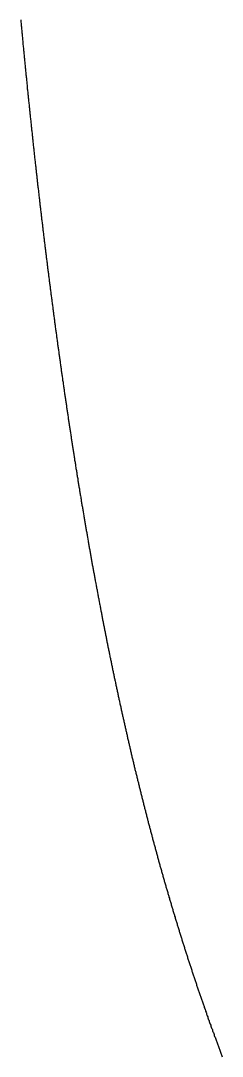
# Model space of a CAD drawing. Header units: metres. Extents: x -19.4 to 17.8, y -17.8 to 29.1.
# Drawn here: x -19.03 to -16.75, y -6.07 to 5.67 of the extents above; entities that cross this region are included whole.
import ezdxf

# ---------------------------------------------------------------- set-up
doc = ezdxf.new("R2010")
doc.units = ezdxf.units.M

msp = doc.modelspace()

# ---------------------------------------------------------------- linework, layer by layer
for p, q in [((-19.028, 5.678), (-19.026, 5.665)), ((-19.026, 5.665), (-19.025, 5.651)), ((-19.025, 5.651), (-19.024, 5.638)), ((-19.024, 5.638), (-19.023, 5.625)), ((-19.023, 5.625), (-19.021, 5.611)), ((-19.021, 5.611), (-19.02, 5.598)), ((-19.02, 5.598), (-19.019, 5.584)), ((-19.019, 5.584), (-19.018, 5.571)), ((-19.018, 5.571), (-19.017, 5.558)), ((-19.017, 5.558), (-19.015, 5.544)), ((-19.015, 5.544), (-19.014, 5.531)), ((-19.014, 5.531), (-19.013, 5.518)), ((-19.013, 5.518), (-19.012, 5.505)), ((-19.012, 5.505), (-19.01, 5.491)), ((-19.01, 5.491), (-19.009, 5.478)), ((-19.009, 5.478), (-19.008, 5.465)), ((-19.008, 5.465), (-19.007, 5.451)), ((-19.007, 5.451), (-19.005, 5.438)), ((-19.005, 5.438), (-19.004, 5.425)), ((-19.004, 5.425), (-19.003, 5.411)), ((-19.003, 5.411), (-19.002, 5.398)), ((-19.002, 5.398), (-19, 5.385)), ((-19, 5.385), (-18.999, 5.372)), ((-18.999, 5.372), (-18.998, 5.358)), ((-18.998, 5.358), (-18.996, 5.345)), ((-18.996, 5.345), (-18.995, 5.332)), ((-18.995, 5.332), (-18.994, 5.319)), ((-18.994, 5.319), (-18.993, 5.306)), ((-18.993, 5.306), (-18.991, 5.292)), ((-18.991, 5.292), (-18.99, 5.279)), ((-18.99, 5.279), (-18.989, 5.266)), ((-18.989, 5.266), (-18.988, 5.253)), ((-18.988, 5.253), (-18.986, 5.24)), ((-18.986, 5.24), (-18.985, 5.226)), ((-18.985, 5.226), (-18.984, 5.213)), ((-18.984, 5.213), (-18.982, 5.2)), ((-18.982, 5.2), (-18.981, 5.187)), ((-18.981, 5.187), (-18.98, 5.174)), ((-18.98, 5.174), (-18.979, 5.16)), ((-18.979, 5.16), (-18.977, 5.147)), ((-18.977, 5.147), (-18.976, 5.134)), ((-18.976, 5.134), (-18.975, 5.121)), ((-18.975, 5.121), (-18.973, 5.108)), ((-18.973, 5.108), (-18.972, 5.095)), ((-18.972, 5.095), (-18.971, 5.082)), ((-18.971, 5.082), (-18.97, 5.068)), ((-18.97, 5.068), (-18.968, 5.055)), ((-18.968, 5.055), (-18.967, 5.042)), ((-18.967, 5.042), (-18.966, 5.029)), ((-18.966, 5.029), (-18.964, 5.016)), ((-18.964, 5.016), (-18.963, 5.003)), ((-18.963, 5.003), (-18.962, 4.99)), ((-18.962, 4.99), (-18.96, 4.977)), ((-18.96, 4.977), (-18.959, 4.964)), ((-18.959, 4.964), (-18.958, 4.951)), ((-18.958, 4.951), (-18.956, 4.938)), ((-18.956, 4.938), (-18.955, 4.925)), ((-18.955, 4.925), (-18.954, 4.911)), ((-18.954, 4.911), (-18.953, 4.898)), ((-18.953, 4.898), (-18.951, 4.885)), ((-18.951, 4.885), (-18.95, 4.872)), ((-18.95, 4.872), (-18.949, 4.859)), ((-18.949, 4.859), (-18.947, 4.846)), ((-18.947, 4.846), (-18.946, 4.833)), ((-18.946, 4.833), (-18.945, 4.82)), ((-18.945, 4.82), (-18.943, 4.807)), ((-18.943, 4.807), (-18.942, 4.794)), ((-18.942, 4.794), (-18.941, 4.781)), ((-18.941, 4.781), (-18.939, 4.768)), ((-18.939, 4.768), (-18.938, 4.755)), ((-18.938, 4.755), (-18.937, 4.742)), ((-18.937, 4.742), (-18.935, 4.729)), ((-18.935, 4.729), (-18.934, 4.716)), ((-18.934, 4.716), (-18.933, 4.703)), ((-18.933, 4.703), (-18.931, 4.69)), ((-18.931, 4.69), (-18.93, 4.677)), ((-18.93, 4.677), (-18.929, 4.665)), ((-18.929, 4.665), (-18.927, 4.652)), ((-18.927, 4.652), (-18.926, 4.639)), ((-18.926, 4.639), (-18.925, 4.626)), ((-18.925, 4.626), (-18.923, 4.613)), ((-18.923, 4.613), (-18.922, 4.6)), ((-18.922, 4.6), (-18.921, 4.587)), ((-18.921, 4.587), (-18.919, 4.574)), ((-18.919, 4.574), (-18.918, 4.561)), ((-18.918, 4.561), (-18.916, 4.548)), ((-18.916, 4.548), (-18.915, 4.535)), ((-18.915, 4.535), (-18.914, 4.522)), ((-18.914, 4.522), (-18.912, 4.51)), ((-18.912, 4.51), (-18.911, 4.497)), ((-18.911, 4.497), (-18.91, 4.484)), ((-18.91, 4.484), (-18.908, 4.471)), ((-18.908, 4.471), (-18.907, 4.458)), ((-18.907, 4.458), (-18.906, 4.445)), ((-18.906, 4.445), (-18.904, 4.432)), ((-18.904, 4.432), (-18.903, 4.419)), ((-18.903, 4.419), (-18.902, 4.407)), ((-18.902, 4.407), (-18.9, 4.394)), ((-18.9, 4.394), (-18.899, 4.381)), ((-18.899, 4.381), (-18.897, 4.368)), ((-18.897, 4.368), (-18.896, 4.355)), ((-18.896, 4.355), (-18.895, 4.342)), ((-18.895, 4.342), (-18.893, 4.33)), ((-18.893, 4.33), (-18.892, 4.317)), ((-18.892, 4.317), (-18.891, 4.304)), ((-18.891, 4.304), (-18.889, 4.291)), ((-18.889, 4.291), (-18.888, 4.278)), ((-18.888, 4.278), (-18.886, 4.266)), ((-18.886, 4.266), (-18.885, 4.253)), ((-18.885, 4.253), (-18.884, 4.24)), ((-18.884, 4.24), (-18.882, 4.227)), ((-18.882, 4.227), (-18.881, 4.215)), ((-18.881, 4.215), (-18.879, 4.202)), ((-18.879, 4.202), (-18.878, 4.189)), ((-18.878, 4.189), (-18.877, 4.176)), ((-18.877, 4.176), (-18.875, 4.164)), ((-18.875, 4.164), (-18.874, 4.151)), ((-18.874, 4.151), (-18.872, 4.138)), ((-18.872, 4.138), (-18.871, 4.125)), ((-18.871, 4.125), (-18.87, 4.113)), ((-18.87, 4.113), (-18.868, 4.1)), ((-18.868, 4.1), (-18.867, 4.087)), ((-18.867, 4.087), (-18.865, 4.074)), ((-18.865, 4.074), (-18.864, 4.062)), ((-18.864, 4.062), (-18.863, 4.049)), ((-18.863, 4.049), (-18.861, 4.036)), ((-18.861, 4.036), (-18.86, 4.024)), ((-18.86, 4.024), (-18.858, 4.011)), ((-18.858, 4.011), (-18.857, 3.998)), ((-18.857, 3.998), (-18.856, 3.986)), ((-18.856, 3.986), (-18.854, 3.973)), ((-18.854, 3.973), (-18.853, 3.96)), ((-18.853, 3.96), (-18.851, 3.948)), ((-18.851, 3.948), (-18.85, 3.935)), ((-18.85, 3.935), (-18.848, 3.922)), ((-18.848, 3.922), (-18.847, 3.91)), ((-18.847, 3.91), (-18.846, 3.897)), ((-18.846, 3.897), (-18.844, 3.884)), ((-18.844, 3.884), (-18.843, 3.872)), ((-18.843, 3.872), (-18.841, 3.859)), ((-18.841, 3.859), (-18.84, 3.846)), ((-18.84, 3.846), (-18.839, 3.834)), ((-18.839, 3.834), (-18.837, 3.821)), ((-18.837, 3.821), (-18.836, 3.809)), ((-18.836, 3.809), (-18.834, 3.796)), ((-18.834, 3.796), (-18.833, 3.783)), ((-18.833, 3.783), (-18.831, 3.771)), ((-18.831, 3.771), (-18.83, 3.758)), ((-18.83, 3.758), (-18.828, 3.746)), ((-18.828, 3.746), (-18.827, 3.733)), ((-18.827, 3.733), (-18.826, 3.72)), ((-18.826, 3.72), (-18.824, 3.708)), ((-18.824, 3.708), (-18.823, 3.695)), ((-18.823, 3.695), (-18.821, 3.683)), ((-18.821, 3.683), (-18.82, 3.67)), ((-18.82, 3.67), (-18.818, 3.658)), ((-18.818, 3.658), (-18.817, 3.645)), ((-18.817, 3.645), (-18.815, 3.633)), ((-18.815, 3.633), (-18.814, 3.62)), ((-18.814, 3.62), (-18.813, 3.607)), ((-18.813, 3.607), (-18.811, 3.595)), ((-18.811, 3.595), (-18.81, 3.582)), ((-18.81, 3.582), (-18.808, 3.57)), ((-18.808, 3.57), (-18.807, 3.557)), ((-18.807, 3.557), (-18.805, 3.545)), ((-18.805, 3.545), (-18.804, 3.532)), ((-18.804, 3.532), (-18.802, 3.52)), ((-18.802, 3.52), (-18.801, 3.507)), ((-18.801, 3.507), (-18.799, 3.495)), ((-18.799, 3.495), (-18.798, 3.482)), ((-18.798, 3.482), (-18.796, 3.47)), ((-18.796, 3.47), (-18.795, 3.457)), ((-18.795, 3.457), (-18.793, 3.445)), ((-18.793, 3.445), (-18.792, 3.432)), ((-18.792, 3.432), (-18.791, 3.42)), ((-18.791, 3.42), (-18.789, 3.407)), ((-18.789, 3.407), (-18.788, 3.395)), ((-18.788, 3.395), (-18.786, 3.383)), ((-18.786, 3.383), (-18.785, 3.37)), ((-18.785, 3.37), (-18.783, 3.358)), ((-18.783, 3.358), (-18.782, 3.345)), ((-18.782, 3.345), (-18.78, 3.333)), ((-18.78, 3.333), (-18.779, 3.32)), ((-18.779, 3.32), (-18.777, 3.308)), ((-18.777, 3.308), (-18.776, 3.295)), ((-18.776, 3.295), (-18.774, 3.283)), ((-18.774, 3.283), (-18.773, 3.271)), ((-18.773, 3.271), (-18.771, 3.258)), ((-18.771, 3.258), (-18.77, 3.246)), ((-18.77, 3.246), (-18.768, 3.233)), ((-18.768, 3.233), (-18.767, 3.221)), ((-18.767, 3.221), (-18.765, 3.209)), ((-18.765, 3.209), (-18.764, 3.196)), ((-18.764, 3.196), (-18.762, 3.184)), ((-18.762, 3.184), (-18.761, 3.171)), ((-18.761, 3.171), (-18.759, 3.159)), ((-18.759, 3.159), (-18.758, 3.147)), ((-18.758, 3.147), (-18.756, 3.134)), ((-18.756, 3.134), (-18.755, 3.122)), ((-18.755, 3.122), (-18.753, 3.11)), ((-18.753, 3.11), (-18.752, 3.097)), ((-18.752, 3.097), (-18.75, 3.085)), ((-18.75, 3.085), (-18.749, 3.073)), ((-18.749, 3.073), (-18.747, 3.06)), ((-18.747, 3.06), (-18.746, 3.048)), ((-18.746, 3.048), (-18.744, 3.036)), ((-18.744, 3.036), (-18.743, 3.023)), ((-18.743, 3.023), (-18.741, 3.011)), ((-18.741, 3.011), (-18.74, 2.999)), ((-18.74, 2.999), (-18.738, 2.986)), ((-18.738, 2.986), (-18.736, 2.974)), ((-18.736, 2.974), (-18.735, 2.962)), ((-18.735, 2.962), (-18.733, 2.949)), ((-18.733, 2.949), (-18.732, 2.937)), ((-18.732, 2.937), (-18.73, 2.925)), ((-18.73, 2.925), (-18.729, 2.912)), ((-18.729, 2.912), (-18.727, 2.9)), ((-18.727, 2.9), (-18.726, 2.888)), ((-18.726, 2.888), (-18.724, 2.876)), ((-18.724, 2.876), (-18.723, 2.863)), ((-18.723, 2.863), (-18.721, 2.851)), ((-18.721, 2.851), (-18.72, 2.839)), ((-18.72, 2.839), (-18.718, 2.826)), ((-18.718, 2.826), (-18.717, 2.814)), ((-18.717, 2.814), (-18.715, 2.802)), ((-18.715, 2.802), (-18.713, 2.79)), ((-18.713, 2.79), (-18.712, 2.777)), ((-18.712, 2.777), (-18.71, 2.765)), ((-18.71, 2.765), (-18.709, 2.753)), ((-18.709, 2.753), (-18.707, 2.741)), ((-18.707, 2.741), (-18.706, 2.728)), ((-18.706, 2.728), (-18.704, 2.716)), ((-18.704, 2.716), (-18.703, 2.704)), ((-18.703, 2.704), (-18.701, 2.692)), ((-18.701, 2.692), (-18.699, 2.68)), ((-18.699, 2.68), (-18.698, 2.667)), ((-18.698, 2.667), (-18.696, 2.655)), ((-18.696, 2.655), (-18.695, 2.643)), ((-18.695, 2.643), (-18.693, 2.631)), ((-18.693, 2.631), (-18.692, 2.619)), ((-18.692, 2.619), (-18.69, 2.606)), ((-18.69, 2.606), (-18.688, 2.594)), ((-18.688, 2.594), (-18.687, 2.582)), ((-18.687, 2.582), (-18.685, 2.57)), ((-18.685, 2.57), (-18.684, 2.558)), ((-18.684, 2.558), (-18.682, 2.545)), ((-18.682, 2.545), (-18.681, 2.533)), ((-18.681, 2.533), (-18.679, 2.521)), ((-18.679, 2.521), (-18.677, 2.509)), ((-18.677, 2.509), (-18.676, 2.497)), ((-18.676, 2.497), (-18.674, 2.485)), ((-18.674, 2.485), (-18.673, 2.472)), ((-18.673, 2.472), (-18.671, 2.46)), ((-18.671, 2.46), (-18.669, 2.448)), ((-18.669, 2.448), (-18.668, 2.436)), ((-18.668, 2.436), (-18.666, 2.424)), ((-18.666, 2.424), (-18.665, 2.412)), ((-18.665, 2.412), (-18.663, 2.4)), ((-18.663, 2.4), (-18.662, 2.388)), ((-18.662, 2.388), (-18.66, 2.375)), ((-18.66, 2.375), (-18.658, 2.363)), ((-18.658, 2.363), (-18.657, 2.351)), ((-18.657, 2.351), (-18.655, 2.339)), ((-18.655, 2.339), (-18.654, 2.327)), ((-18.654, 2.327), (-18.652, 2.315)), ((-18.652, 2.315), (-18.65, 2.303)), ((-18.65, 2.303), (-18.649, 2.291)), ((-18.649, 2.291), (-18.647, 2.279)), ((-18.647, 2.279), (-18.645, 2.266)), ((-18.645, 2.266), (-18.644, 2.254)), ((-18.644, 2.254), (-18.642, 2.242)), ((-18.642, 2.242), (-18.641, 2.23)), ((-18.641, 2.23), (-18.639, 2.218)), ((-18.639, 2.218), (-18.637, 2.206)), ((-18.637, 2.206), (-18.636, 2.194)), ((-18.636, 2.194), (-18.634, 2.182)), ((-18.634, 2.182), (-18.633, 2.17)), ((-18.633, 2.17), (-18.631, 2.158)), ((-18.631, 2.158), (-18.629, 2.146)), ((-18.629, 2.146), (-18.628, 2.134)), ((-18.628, 2.134), (-18.626, 2.122)), ((-18.626, 2.122), (-18.624, 2.11)), ((-18.624, 2.11), (-18.623, 2.098)), ((-18.623, 2.098), (-18.621, 2.086)), ((-18.621, 2.086), (-18.619, 2.074)), ((-18.619, 2.074), (-18.618, 2.062)), ((-18.618, 2.062), (-18.616, 2.05)), ((-18.616, 2.05), (-18.615, 2.038)), ((-18.615, 2.038), (-18.613, 2.026)), ((-18.613, 2.026), (-18.611, 2.013)), ((-18.611, 2.013), (-18.61, 2.001)), ((-18.61, 2.001), (-18.608, 1.989)), ((-18.608, 1.989), (-18.606, 1.977)), ((-18.606, 1.977), (-18.605, 1.965)), ((-18.605, 1.965), (-18.603, 1.953)), ((-18.603, 1.953), (-18.601, 1.941)), ((-18.601, 1.941), (-18.6, 1.93)), ((-18.6, 1.93), (-18.598, 1.918)), ((-18.598, 1.918), (-18.596, 1.906)), ((-18.596, 1.906), (-18.595, 1.894)), ((-18.595, 1.894), (-18.593, 1.882)), ((-18.593, 1.882), (-18.591, 1.87)), ((-18.591, 1.87), (-18.59, 1.858)), ((-18.59, 1.858), (-18.588, 1.846)), ((-18.588, 1.846), (-18.586, 1.834)), ((-18.586, 1.834), (-18.585, 1.822)), ((-18.585, 1.822), (-18.583, 1.81)), ((-18.583, 1.81), (-18.581, 1.798)), ((-18.581, 1.798), (-18.58, 1.786)), ((-18.58, 1.786), (-18.578, 1.774)), ((-18.578, 1.774), (-18.576, 1.762)), ((-18.576, 1.762), (-18.575, 1.75)), ((-18.575, 1.75), (-18.573, 1.738)), ((-18.573, 1.738), (-18.571, 1.726)), ((-18.571, 1.726), (-18.57, 1.714)), ((-18.57, 1.714), (-18.568, 1.702)), ((-18.568, 1.702), (-18.566, 1.69)), ((-18.566, 1.69), (-18.565, 1.679)), ((-18.565, 1.679), (-18.563, 1.667)), ((-18.563, 1.667), (-18.561, 1.655)), ((-18.561, 1.655), (-18.56, 1.643)), ((-18.56, 1.643), (-18.558, 1.631)), ((-18.558, 1.631), (-18.556, 1.619)), ((-18.556, 1.619), (-18.554, 1.607)), ((-18.554, 1.607), (-18.553, 1.595)), ((-18.553, 1.595), (-18.551, 1.583)), ((-18.551, 1.583), (-18.549, 1.571)), ((-18.549, 1.571), (-18.548, 1.56)), ((-18.548, 1.56), (-18.546, 1.548)), ((-18.546, 1.548), (-18.544, 1.536)), ((-18.544, 1.536), (-18.543, 1.524)), ((-18.543, 1.524), (-18.541, 1.512)), ((-18.541, 1.512), (-18.539, 1.5)), ((-18.539, 1.5), (-18.537, 1.488)), ((-18.537, 1.488), (-18.536, 1.477)), ((-18.536, 1.477), (-18.534, 1.465)), ((-18.534, 1.465), (-18.532, 1.453)), ((-18.532, 1.453), (-18.531, 1.441)), ((-18.531, 1.441), (-18.529, 1.429)), ((-18.529, 1.429), (-18.527, 1.417)), ((-18.527, 1.417), (-18.525, 1.405)), ((-18.525, 1.405), (-18.524, 1.394)), ((-18.524, 1.394), (-18.522, 1.382)), ((-18.522, 1.382), (-18.52, 1.37)), ((-18.52, 1.37), (-18.518, 1.358)), ((-18.518, 1.358), (-18.517, 1.346)), ((-18.517, 1.346), (-18.515, 1.334)), ((-18.515, 1.334), (-18.513, 1.323)), ((-18.513, 1.323), (-18.511, 1.311)), ((-18.511, 1.311), (-18.51, 1.299)), ((-18.51, 1.299), (-18.508, 1.287)), ((-18.508, 1.287), (-18.506, 1.275)), ((-18.506, 1.275), (-18.504, 1.264)), ((-18.504, 1.264), (-18.503, 1.252)), ((-18.503, 1.252), (-18.501, 1.24)), ((-18.501, 1.24), (-18.499, 1.228)), ((-18.499, 1.228), (-18.497, 1.216)), ((-18.497, 1.216), (-18.496, 1.205)), ((-18.496, 1.205), (-18.494, 1.193)), ((-18.494, 1.193), (-18.492, 1.181)), ((-18.492, 1.181), (-18.49, 1.169)), ((-18.49, 1.169), (-18.489, 1.157)), ((-18.489, 1.157), (-18.487, 1.146)), ((-18.487, 1.146), (-18.485, 1.134)), ((-18.485, 1.134), (-18.483, 1.122)), ((-18.483, 1.122), (-18.482, 1.11)), ((-18.482, 1.11), (-18.48, 1.099)), ((-18.48, 1.099), (-18.478, 1.087)), ((-18.478, 1.087), (-18.476, 1.075)), ((-18.476, 1.075), (-18.474, 1.063)), ((-18.474, 1.063), (-18.473, 1.052)), ((-18.473, 1.052), (-18.471, 1.04)), ((-18.471, 1.04), (-18.469, 1.028)), ((-18.469, 1.028), (-18.467, 1.016)), ((-18.467, 1.016), (-18.466, 1.005)), ((-18.466, 1.005), (-18.464, 0.993)), ((-18.464, 0.993), (-18.462, 0.981)), ((-18.462, 0.981), (-18.46, 0.969)), ((-18.46, 0.969), (-18.458, 0.958)), ((-18.458, 0.958), (-18.457, 0.946)), ((-18.457, 0.946), (-18.455, 0.934)), ((-18.455, 0.934), (-18.453, 0.923)), ((-18.453, 0.923), (-18.451, 0.911)), ((-18.451, 0.911), (-18.449, 0.899)), ((-18.449, 0.899), (-18.448, 0.887)), ((-18.448, 0.887), (-18.446, 0.876)), ((-18.446, 0.876), (-18.444, 0.864)), ((-18.444, 0.864), (-18.442, 0.852)), ((-18.442, 0.852), (-18.44, 0.841)), ((-18.44, 0.841), (-18.439, 0.829)), ((-18.439, 0.829), (-18.437, 0.817)), ((-18.437, 0.817), (-18.435, 0.806)), ((-18.435, 0.806), (-18.433, 0.794)), ((-18.433, 0.794), (-18.431, 0.782)), ((-18.431, 0.782), (-18.429, 0.771)), ((-18.429, 0.771), (-18.428, 0.759)), ((-18.428, 0.759), (-18.426, 0.747)), ((-18.426, 0.747), (-18.424, 0.736)), ((-18.424, 0.736), (-18.422, 0.724)), ((-18.422, 0.724), (-18.42, 0.712)), ((-18.42, 0.712), (-18.418, 0.701)), ((-18.418, 0.701), (-18.417, 0.689)), ((-18.417, 0.689), (-18.415, 0.677)), ((-18.415, 0.677), (-18.413, 0.666)), ((-18.413, 0.666), (-18.411, 0.654)), ((-18.411, 0.654), (-18.409, 0.642)), ((-18.409, 0.642), (-18.407, 0.631)), ((-18.407, 0.631), (-18.406, 0.619)), ((-18.406, 0.619), (-18.404, 0.607)), ((-18.404, 0.607), (-18.402, 0.596)), ((-18.402, 0.596), (-18.4, 0.584)), ((-18.4, 0.584), (-18.398, 0.572)), ((-18.398, 0.572), (-18.396, 0.561)), ((-18.396, 0.561), (-18.394, 0.549)), ((-18.394, 0.549), (-18.393, 0.538)), ((-18.393, 0.538), (-18.391, 0.526)), ((-18.391, 0.526), (-18.389, 0.514)), ((-18.389, 0.514), (-18.387, 0.503)), ((-18.387, 0.503), (-18.385, 0.491)), ((-18.385, 0.491), (-18.383, 0.48)), ((-18.383, 0.48), (-18.381, 0.468)), ((-18.381, 0.468), (-18.38, 0.456)), ((-18.38, 0.456), (-18.378, 0.445)), ((-18.378, 0.445), (-18.376, 0.433)), ((-18.376, 0.433), (-18.374, 0.421)), ((-18.374, 0.421), (-18.372, 0.41)), ((-18.372, 0.41), (-18.37, 0.398)), ((-18.37, 0.398), (-18.368, 0.387)), ((-18.368, 0.387), (-18.366, 0.375)), ((-18.366, 0.375), (-18.364, 0.364)), ((-18.364, 0.364), (-18.363, 0.352)), ((-18.363, 0.352), (-18.361, 0.34)), ((-18.361, 0.34), (-18.359, 0.329)), ((-18.359, 0.329), (-18.357, 0.317)), ((-18.357, 0.317), (-18.355, 0.306)), ((-18.355, 0.306), (-18.353, 0.294)), ((-18.353, 0.294), (-18.351, 0.283)), ((-18.351, 0.283), (-18.349, 0.271)), ((-18.349, 0.271), (-18.347, 0.259)), ((-18.347, 0.259), (-18.345, 0.248)), ((-18.345, 0.248), (-18.344, 0.236)), ((-18.344, 0.236), (-18.342, 0.225)), ((-18.342, 0.225), (-18.34, 0.213)), ((-18.34, 0.213), (-18.338, 0.202)), ((-18.338, 0.202), (-18.336, 0.19)), ((-18.336, 0.19), (-18.334, 0.179)), ((-18.334, 0.179), (-18.332, 0.167)), ((-18.332, 0.167), (-18.33, 0.156)), ((-18.33, 0.156), (-18.328, 0.144)), ((-18.328, 0.144), (-18.326, 0.132)), ((-18.326, 0.132), (-18.324, 0.121)), ((-18.324, 0.121), (-18.322, 0.109)), ((-18.322, 0.109), (-18.32, 0.098)), ((-18.32, 0.098), (-18.318, 0.086)), ((-18.318, 0.086), (-18.316, 0.075)), ((-18.316, 0.075), (-18.315, 0.063)), ((-18.315, 0.063), (-18.313, 0.052)), ((-18.313, 0.052), (-18.311, 0.04)), ((-18.311, 0.04), (-18.309, 0.029)), ((-18.309, 0.029), (-18.307, 0.017)), ((-18.307, 0.017), (-18.305, 0.006)), ((-18.305, 0.006), (-18.303, -0.006)), ((-18.303, -0.006), (-18.301, -0.017)), ((-18.301, -0.017), (-18.299, -0.029)), ((-18.299, -0.029), (-18.297, -0.04)), ((-18.297, -0.04), (-18.295, -0.052)), ((-18.295, -0.052), (-18.293, -0.063)), ((-18.293, -0.063), (-18.291, -0.075)), ((-18.291, -0.075), (-18.289, -0.086)), ((-18.289, -0.086), (-18.287, -0.098)), ((-18.287, -0.098), (-18.285, -0.109)), ((-18.285, -0.109), (-18.283, -0.121)), ((-18.283, -0.121), (-18.281, -0.132)), ((-18.281, -0.132), (-18.279, -0.144)), ((-18.279, -0.144), (-18.277, -0.155)), ((-18.277, -0.155), (-18.275, -0.167)), ((-18.275, -0.167), (-18.273, -0.178)), ((-18.273, -0.178), (-18.271, -0.189)), ((-18.271, -0.189), (-18.269, -0.201)), ((-18.269, -0.201), (-18.267, -0.212)), ((-18.267, -0.212), (-18.265, -0.224)), ((-18.265, -0.224), (-18.263, -0.235)), ((-18.263, -0.235), (-18.261, -0.247)), ((-18.261, -0.247), (-18.259, -0.258)), ((-18.259, -0.258), (-18.257, -0.27)), ((-18.257, -0.27), (-18.255, -0.281)), ((-18.255, -0.281), (-18.253, -0.293)), ((-18.253, -0.293), (-18.251, -0.304)), ((-18.251, -0.304), (-18.249, -0.315)), ((-18.249, -0.315), (-18.247, -0.327)), ((-18.247, -0.327), (-18.245, -0.338)), ((-18.245, -0.338), (-18.243, -0.35)), ((-18.243, -0.35), (-18.241, -0.361)), ((-18.241, -0.361), (-18.239, -0.373)), ((-18.239, -0.373), (-18.237, -0.384)), ((-18.237, -0.384), (-18.235, -0.395)), ((-18.235, -0.395), (-18.233, -0.407)), ((-18.233, -0.407), (-18.231, -0.418)), ((-18.231, -0.418), (-18.229, -0.43)), ((-18.229, -0.43), (-18.227, -0.441)), ((-18.227, -0.441), (-18.225, -0.452)), ((-18.225, -0.452), (-18.223, -0.464)), ((-18.223, -0.464), (-18.221, -0.475)), ((-18.221, -0.475), (-18.219, -0.487)), ((-18.219, -0.487), (-18.217, -0.498)), ((-18.217, -0.498), (-18.215, -0.509)), ((-18.215, -0.509), (-18.212, -0.521)), ((-18.212, -0.521), (-18.21, -0.532)), ((-18.21, -0.532), (-18.208, -0.544)), ((-18.208, -0.544), (-18.206, -0.555)), ((-18.206, -0.555), (-18.204, -0.566)), ((-18.204, -0.566), (-18.202, -0.578)), ((-18.202, -0.578), (-18.2, -0.589)), ((-18.2, -0.589), (-18.198, -0.601)), ((-18.198, -0.601), (-18.196, -0.612)), ((-18.196, -0.612), (-18.194, -0.623)), ((-18.194, -0.623), (-18.192, -0.635)), ((-18.192, -0.635), (-18.19, -0.646)), ((-18.19, -0.646), (-18.188, -0.657)), ((-18.188, -0.657), (-18.185, -0.669)), ((-18.185, -0.669), (-18.183, -0.68)), ((-18.183, -0.68), (-18.181, -0.692)), ((-18.181, -0.692), (-18.179, -0.703)), ((-18.179, -0.703), (-18.177, -0.714)), ((-18.177, -0.714), (-18.175, -0.726)), ((-18.175, -0.726), (-18.173, -0.737)), ((-18.173, -0.737), (-18.171, -0.748)), ((-18.171, -0.748), (-18.169, -0.76)), ((-18.169, -0.76), (-18.167, -0.771)), ((-18.167, -0.771), (-18.164, -0.782)), ((-18.164, -0.782), (-18.162, -0.794)), ((-18.162, -0.794), (-18.16, -0.805)), ((-18.16, -0.805), (-18.158, -0.816)), ((-18.158, -0.816), (-18.156, -0.828)), ((-18.156, -0.828), (-18.154, -0.839)), ((-18.154, -0.839), (-18.152, -0.85)), ((-18.152, -0.85), (-18.15, -0.862)), ((-18.15, -0.862), (-18.147, -0.873)), ((-18.147, -0.873), (-18.145, -0.884)), ((-18.145, -0.884), (-18.143, -0.896)), ((-18.143, -0.896), (-18.141, -0.907)), ((-18.141, -0.907), (-18.139, -0.918)), ((-18.139, -0.918), (-18.137, -0.93)), ((-18.137, -0.93), (-18.135, -0.941)), ((-18.135, -0.941), (-18.132, -0.952)), ((-18.132, -0.952), (-18.13, -0.964)), ((-18.13, -0.964), (-18.128, -0.975)), ((-18.128, -0.975), (-18.126, -0.986)), ((-18.126, -0.986), (-18.124, -0.998)), ((-18.124, -0.998), (-18.122, -1.009)), ((-18.122, -1.009), (-18.119, -1.02)), ((-18.119, -1.02), (-18.117, -1.031)), ((-18.117, -1.031), (-18.115, -1.043)), ((-18.115, -1.043), (-18.113, -1.054)), ((-18.113, -1.054), (-18.111, -1.065)), ((-18.111, -1.065), (-18.109, -1.077)), ((-18.109, -1.077), (-18.106, -1.088)), ((-18.106, -1.088), (-18.104, -1.099)), ((-18.104, -1.099), (-18.102, -1.11)), ((-18.102, -1.11), (-18.1, -1.122)), ((-18.1, -1.122), (-18.098, -1.133)), ((-18.098, -1.133), (-18.095, -1.144)), ((-18.095, -1.144), (-18.093, -1.156)), ((-18.093, -1.156), (-18.091, -1.167)), ((-18.091, -1.167), (-18.089, -1.178)), ((-18.089, -1.178), (-18.087, -1.189)), ((-18.087, -1.189), (-18.084, -1.201)), ((-18.084, -1.201), (-18.082, -1.212)), ((-18.082, -1.212), (-18.08, -1.223)), ((-18.08, -1.223), (-18.078, -1.234)), ((-18.078, -1.234), (-18.076, -1.246)), ((-18.076, -1.246), (-18.073, -1.257)), ((-18.073, -1.257), (-18.071, -1.268)), ((-18.071, -1.268), (-18.069, -1.279)), ((-18.069, -1.279), (-18.067, -1.291)), ((-18.067, -1.291), (-18.064, -1.302)), ((-18.064, -1.302), (-18.062, -1.313)), ((-18.062, -1.313), (-18.06, -1.324)), ((-18.06, -1.324), (-18.058, -1.336)), ((-18.058, -1.336), (-18.056, -1.347)), ((-18.056, -1.347), (-18.053, -1.358)), ((-18.053, -1.358), (-18.051, -1.369)), ((-18.051, -1.369), (-18.049, -1.381)), ((-18.049, -1.381), (-18.047, -1.392)), ((-18.047, -1.392), (-18.044, -1.403)), ((-18.044, -1.403), (-18.042, -1.414)), ((-18.042, -1.414), (-18.04, -1.426)), ((-18.04, -1.426), (-18.037, -1.437)), ((-18.037, -1.437), (-18.035, -1.448)), ((-18.035, -1.448), (-18.033, -1.459)), ((-18.033, -1.459), (-18.031, -1.47)), ((-18.031, -1.47), (-18.028, -1.482)), ((-18.028, -1.482), (-18.026, -1.493)), ((-18.026, -1.493), (-18.024, -1.504)), ((-18.024, -1.504), (-18.022, -1.515)), ((-18.022, -1.515), (-18.019, -1.527)), ((-18.019, -1.527), (-18.017, -1.538)), ((-18.017, -1.538), (-18.015, -1.549)), ((-18.015, -1.549), (-18.012, -1.56)), ((-18.012, -1.56), (-18.01, -1.571)), ((-18.01, -1.571), (-18.008, -1.583)), ((-18.008, -1.583), (-18.005, -1.594)), ((-18.005, -1.594), (-18.003, -1.605)), ((-18.003, -1.605), (-18.001, -1.616)), ((-18.001, -1.616), (-17.999, -1.627)), ((-17.999, -1.627), (-17.996, -1.639)), ((-17.996, -1.639), (-17.994, -1.65)), ((-17.994, -1.65), (-17.992, -1.661)), ((-17.992, -1.661), (-17.989, -1.672)), ((-17.989, -1.672), (-17.987, -1.683)), ((-17.987, -1.683), (-17.985, -1.695)), ((-17.985, -1.695), (-17.982, -1.706)), ((-17.982, -1.706), (-17.98, -1.717)), ((-17.98, -1.717), (-17.978, -1.728)), ((-17.978, -1.728), (-17.975, -1.739)), ((-17.975, -1.739), (-17.973, -1.75)), ((-17.973, -1.75), (-17.971, -1.762)), ((-17.971, -1.762), (-17.968, -1.773)), ((-17.968, -1.773), (-17.966, -1.784)), ((-17.966, -1.784), (-17.964, -1.795)), ((-17.964, -1.795), (-17.961, -1.806)), ((-17.961, -1.806), (-17.959, -1.817)), ((-17.959, -1.817), (-17.956, -1.829)), ((-17.956, -1.829), (-17.954, -1.84)), ((-17.954, -1.84), (-17.952, -1.851)), ((-17.952, -1.851), (-17.949, -1.862)), ((-17.949, -1.862), (-17.947, -1.873)), ((-17.947, -1.873), (-17.945, -1.884)), ((-17.945, -1.884), (-17.942, -1.895)), ((-17.942, -1.895), (-17.94, -1.907)), ((-17.94, -1.907), (-17.937, -1.918)), ((-17.937, -1.918), (-17.935, -1.929)), ((-17.935, -1.929), (-17.933, -1.94)), ((-17.933, -1.94), (-17.93, -1.951)), ((-17.93, -1.951), (-17.928, -1.962)), ((-17.928, -1.962), (-17.925, -1.973)), ((-17.925, -1.973), (-17.923, -1.985)), ((-17.923, -1.985), (-17.921, -1.996)), ((-17.921, -1.996), (-17.918, -2.007)), ((-17.918, -2.007), (-17.916, -2.018)), ((-17.916, -2.018), (-17.913, -2.029)), ((-17.913, -2.029), (-17.911, -2.04)), ((-17.911, -2.04), (-17.909, -2.051)), ((-17.909, -2.051), (-17.906, -2.063)), ((-17.906, -2.063), (-17.904, -2.074)), ((-17.904, -2.074), (-17.901, -2.085)), ((-17.901, -2.085), (-17.899, -2.096)), ((-17.899, -2.096), (-17.896, -2.107)), ((-17.896, -2.107), (-17.894, -2.118)), ((-17.894, -2.118), (-17.891, -2.129)), ((-17.891, -2.129), (-17.889, -2.14)), ((-17.889, -2.14), (-17.887, -2.151)), ((-17.887, -2.151), (-17.884, -2.163)), ((-17.884, -2.163), (-17.882, -2.174)), ((-17.882, -2.174), (-17.879, -2.185)), ((-17.879, -2.185), (-17.877, -2.196)), ((-17.877, -2.196), (-17.874, -2.207)), ((-17.874, -2.207), (-17.872, -2.218)), ((-17.872, -2.218), (-17.869, -2.229)), ((-17.869, -2.229), (-17.867, -2.24)), ((-17.867, -2.24), (-17.864, -2.251)), ((-17.864, -2.251), (-17.862, -2.262)), ((-17.862, -2.262), (-17.859, -2.273)), ((-17.859, -2.273), (-17.857, -2.285)), ((-17.857, -2.285), (-17.854, -2.296)), ((-17.854, -2.296), (-17.852, -2.307)), ((-17.852, -2.307), (-17.849, -2.318)), ((-17.849, -2.318), (-17.847, -2.329)), ((-17.847, -2.329), (-17.844, -2.34)), ((-17.844, -2.34), (-17.842, -2.351)), ((-17.842, -2.351), (-17.839, -2.362)), ((-17.839, -2.362), (-17.837, -2.373)), ((-17.837, -2.373), (-17.834, -2.384)), ((-17.834, -2.384), (-17.832, -2.395)), ((-17.832, -2.395), (-17.829, -2.406)), ((-17.829, -2.406), (-17.827, -2.417)), ((-17.827, -2.417), (-17.824, -2.429)), ((-17.824, -2.429), (-17.822, -2.44)), ((-17.822, -2.44), (-17.819, -2.451)), ((-17.819, -2.451), (-17.817, -2.462)), ((-17.817, -2.462), (-17.814, -2.473)), ((-17.814, -2.473), (-17.812, -2.484)), ((-17.812, -2.484), (-17.809, -2.495)), ((-17.809, -2.495), (-17.806, -2.506)), ((-17.806, -2.506), (-17.804, -2.517)), ((-17.804, -2.517), (-17.801, -2.528)), ((-17.801, -2.528), (-17.799, -2.539)), ((-17.799, -2.539), (-17.796, -2.55)), ((-17.796, -2.55), (-17.794, -2.561)), ((-17.794, -2.561), (-17.791, -2.572)), ((-17.791, -2.572), (-17.788, -2.583)), ((-17.788, -2.583), (-17.786, -2.594)), ((-17.786, -2.594), (-17.783, -2.605)), ((-17.783, -2.605), (-17.781, -2.616)), ((-17.781, -2.616), (-17.778, -2.627)), ((-17.778, -2.627), (-17.776, -2.638)), ((-17.776, -2.638), (-17.773, -2.649)), ((-17.773, -2.649), (-17.77, -2.661)), ((-17.77, -2.661), (-17.768, -2.672)), ((-17.768, -2.672), (-17.765, -2.683)), ((-17.765, -2.683), (-17.763, -2.694)), ((-17.763, -2.694), (-17.76, -2.705)), ((-17.76, -2.705), (-17.757, -2.716)), ((-17.757, -2.716), (-17.755, -2.727)), ((-17.755, -2.727), (-17.752, -2.738)), ((-17.752, -2.738), (-17.749, -2.749)), ((-17.749, -2.749), (-17.747, -2.76)), ((-17.747, -2.76), (-17.744, -2.771)), ((-17.744, -2.771), (-17.742, -2.782)), ((-17.742, -2.782), (-17.739, -2.793)), ((-17.739, -2.793), (-17.736, -2.804)), ((-17.736, -2.804), (-17.734, -2.815)), ((-17.734, -2.815), (-17.731, -2.826)), ((-17.731, -2.826), (-17.728, -2.837)), ((-17.728, -2.837), (-17.726, -2.848)), ((-17.726, -2.848), (-17.723, -2.859)), ((-17.723, -2.859), (-17.72, -2.87)), ((-17.72, -2.87), (-17.718, -2.881)), ((-17.718, -2.881), (-17.715, -2.892)), ((-17.715, -2.892), (-17.712, -2.903)), ((-17.712, -2.903), (-17.71, -2.914)), ((-17.71, -2.914), (-17.707, -2.925)), ((-17.707, -2.925), (-17.704, -2.936)), ((-17.704, -2.936), (-17.702, -2.947)), ((-17.702, -2.947), (-17.699, -2.958)), ((-17.699, -2.958), (-17.696, -2.969)), ((-17.696, -2.969), (-17.693, -2.98)), ((-17.693, -2.98), (-17.691, -2.991)), ((-17.691, -2.991), (-17.688, -3.002)), ((-17.688, -3.002), (-17.685, -3.013)), ((-17.685, -3.013), (-17.683, -3.023)), ((-17.683, -3.023), (-17.68, -3.034)), ((-17.68, -3.034), (-17.677, -3.045)), ((-17.677, -3.045), (-17.674, -3.056)), ((-17.674, -3.056), (-17.672, -3.067)), ((-17.672, -3.067), (-17.669, -3.078)), ((-17.669, -3.078), (-17.666, -3.089)), ((-17.666, -3.089), (-17.664, -3.1)), ((-17.664, -3.1), (-17.661, -3.111)), ((-17.661, -3.111), (-17.658, -3.122)), ((-17.658, -3.122), (-17.655, -3.133)), ((-17.655, -3.133), (-17.653, -3.144)), ((-17.653, -3.144), (-17.65, -3.155)), ((-17.65, -3.155), (-17.647, -3.166)), ((-17.647, -3.166), (-17.644, -3.177)), ((-17.644, -3.177), (-17.642, -3.188)), ((-17.642, -3.188), (-17.639, -3.199)), ((-17.639, -3.199), (-17.636, -3.21)), ((-17.636, -3.21), (-17.633, -3.221)), ((-17.633, -3.221), (-17.63, -3.232)), ((-17.63, -3.232), (-17.628, -3.243)), ((-17.628, -3.243), (-17.625, -3.254)), ((-17.625, -3.254), (-17.622, -3.264)), ((-17.622, -3.264), (-17.619, -3.275)), ((-17.619, -3.275), (-17.616, -3.286)), ((-17.616, -3.286), (-17.614, -3.297)), ((-17.614, -3.297), (-17.611, -3.308)), ((-17.611, -3.308), (-17.608, -3.319)), ((-17.608, -3.319), (-17.605, -3.33)), ((-17.605, -3.33), (-17.602, -3.341)), ((-17.602, -3.341), (-17.6, -3.352)), ((-17.6, -3.352), (-17.597, -3.363)), ((-17.597, -3.363), (-17.594, -3.374)), ((-17.594, -3.374), (-17.591, -3.385)), ((-17.591, -3.385), (-17.588, -3.396)), ((-17.588, -3.396), (-17.585, -3.407)), ((-17.585, -3.407), (-17.583, -3.417)), ((-17.583, -3.417), (-17.58, -3.428)), ((-17.58, -3.428), (-17.577, -3.439)), ((-17.577, -3.439), (-17.574, -3.45)), ((-17.574, -3.45), (-17.571, -3.461)), ((-17.571, -3.461), (-17.568, -3.472)), ((-17.568, -3.472), (-17.565, -3.483)), ((-17.565, -3.483), (-17.563, -3.494)), ((-17.563, -3.494), (-17.56, -3.505)), ((-17.56, -3.505), (-17.557, -3.516)), ((-17.557, -3.516), (-17.554, -3.526)), ((-17.554, -3.526), (-17.551, -3.537)), ((-17.551, -3.537), (-17.548, -3.548)), ((-17.548, -3.548), (-17.545, -3.559)), ((-17.545, -3.559), (-17.542, -3.57)), ((-17.542, -3.57), (-17.539, -3.581)), ((-17.539, -3.581), (-17.537, -3.592)), ((-17.537, -3.592), (-17.534, -3.603)), ((-17.534, -3.603), (-17.531, -3.614)), ((-17.531, -3.614), (-17.528, -3.624)), ((-17.528, -3.624), (-17.525, -3.635)), ((-17.525, -3.635), (-17.522, -3.646)), ((-17.522, -3.646), (-17.519, -3.657)), ((-17.519, -3.657), (-17.516, -3.668)), ((-17.516, -3.668), (-17.513, -3.679)), ((-17.513, -3.679), (-17.51, -3.69)), ((-17.51, -3.69), (-17.507, -3.701)), ((-17.507, -3.701), (-17.504, -3.711)), ((-17.504, -3.711), (-17.501, -3.722)), ((-17.501, -3.722), (-17.498, -3.733)), ((-17.498, -3.733), (-17.495, -3.744)), ((-17.495, -3.744), (-17.492, -3.755)), ((-17.492, -3.755), (-17.489, -3.766)), ((-17.489, -3.766), (-17.487, -3.777)), ((-17.487, -3.777), (-17.484, -3.787)), ((-17.484, -3.787), (-17.481, -3.798)), ((-17.481, -3.798), (-17.478, -3.809)), ((-17.478, -3.809), (-17.475, -3.82)), ((-17.475, -3.82), (-17.472, -3.831)), ((-17.472, -3.831), (-17.469, -3.842)), ((-17.469, -3.842), (-17.466, -3.853)), ((-17.466, -3.853), (-17.463, -3.863)), ((-17.463, -3.863), (-17.46, -3.874)), ((-17.46, -3.874), (-17.457, -3.885)), ((-17.457, -3.885), (-17.454, -3.896)), ((-17.454, -3.896), (-17.451, -3.907)), ((-17.451, -3.907), (-17.448, -3.918)), ((-17.448, -3.918), (-17.444, -3.928)), ((-17.444, -3.928), (-17.441, -3.939)), ((-17.441, -3.939), (-17.438, -3.95)), ((-17.438, -3.95), (-17.435, -3.961)), ((-17.435, -3.961), (-17.432, -3.972)), ((-17.432, -3.972), (-17.429, -3.983)), ((-17.429, -3.983), (-17.426, -3.993)), ((-17.426, -3.993), (-17.423, -4.004)), ((-17.423, -4.004), (-17.42, -4.015)), ((-17.42, -4.015), (-17.417, -4.026)), ((-17.417, -4.026), (-17.414, -4.037)), ((-17.414, -4.037), (-17.411, -4.048)), ((-17.411, -4.048), (-17.408, -4.058)), ((-17.408, -4.058), (-17.405, -4.069)), ((-17.405, -4.069), (-17.402, -4.08)), ((-17.402, -4.08), (-17.399, -4.091)), ((-17.399, -4.091), (-17.395, -4.102)), ((-17.395, -4.102), (-17.392, -4.112)), ((-17.392, -4.112), (-17.389, -4.123)), ((-17.389, -4.123), (-17.386, -4.134)), ((-17.386, -4.134), (-17.383, -4.145)), ((-17.383, -4.145), (-17.38, -4.156)), ((-17.38, -4.156), (-17.377, -4.166)), ((-17.377, -4.166), (-17.374, -4.177)), ((-17.374, -4.177), (-17.371, -4.188)), ((-17.371, -4.188), (-17.367, -4.199)), ((-17.367, -4.199), (-17.364, -4.21)), ((-17.364, -4.21), (-17.361, -4.22)), ((-17.361, -4.22), (-17.358, -4.231)), ((-17.358, -4.231), (-17.355, -4.242)), ((-17.355, -4.242), (-17.352, -4.253)), ((-17.352, -4.253), (-17.349, -4.264)), ((-17.349, -4.264), (-17.345, -4.274)), ((-17.345, -4.274), (-17.342, -4.285)), ((-17.342, -4.285), (-17.339, -4.296)), ((-17.339, -4.296), (-17.336, -4.307)), ((-17.336, -4.307), (-17.333, -4.317)), ((-17.333, -4.317), (-17.33, -4.328)), ((-17.33, -4.328), (-17.326, -4.339)), ((-17.326, -4.339), (-17.323, -4.35)), ((-17.323, -4.35), (-17.32, -4.361)), ((-17.32, -4.361), (-17.317, -4.371)), ((-17.317, -4.371), (-17.314, -4.382)), ((-17.314, -4.382), (-17.31, -4.393)), ((-17.31, -4.393), (-17.307, -4.404)), ((-17.307, -4.404), (-17.304, -4.414)), ((-17.304, -4.414), (-17.301, -4.425)), ((-17.301, -4.425), (-17.297, -4.436)), ((-17.297, -4.436), (-17.294, -4.447)), ((-17.294, -4.447), (-17.291, -4.457)), ((-17.291, -4.457), (-17.288, -4.468)), ((-17.288, -4.468), (-17.285, -4.479)), ((-17.285, -4.479), (-17.281, -4.49)), ((-17.281, -4.49), (-17.278, -4.5)), ((-17.278, -4.5), (-17.275, -4.511)), ((-17.275, -4.511), (-17.272, -4.522)), ((-17.272, -4.522), (-17.268, -4.533)), ((-17.268, -4.533), (-17.265, -4.543)), ((-17.265, -4.543), (-17.262, -4.554)), ((-17.262, -4.554), (-17.258, -4.565)), ((-17.258, -4.565), (-17.255, -4.576)), ((-17.255, -4.576), (-17.252, -4.586)), ((-17.252, -4.586), (-17.249, -4.597)), ((-17.249, -4.597), (-17.245, -4.608)), ((-17.245, -4.608), (-17.242, -4.619)), ((-17.242, -4.619), (-17.239, -4.629)), ((-17.239, -4.629), (-17.235, -4.64)), ((-17.235, -4.64), (-17.232, -4.651)), ((-17.232, -4.651), (-17.229, -4.661)), ((-17.229, -4.661), (-17.225, -4.672)), ((-17.225, -4.672), (-17.222, -4.683)), ((-17.222, -4.683), (-17.219, -4.694)), ((-17.219, -4.694), (-17.215, -4.704)), ((-17.215, -4.704), (-17.212, -4.715)), ((-17.212, -4.715), (-17.209, -4.726)), ((-17.209, -4.726), (-17.205, -4.736)), ((-17.205, -4.736), (-17.202, -4.747)), ((-17.202, -4.747), (-17.199, -4.758)), ((-17.199, -4.758), (-17.195, -4.769)), ((-17.195, -4.769), (-17.192, -4.779)), ((-17.192, -4.779), (-17.189, -4.79)), ((-17.189, -4.79), (-17.185, -4.801)), ((-17.185, -4.801), (-17.182, -4.811)), ((-17.182, -4.811), (-17.178, -4.822)), ((-17.178, -4.822), (-17.175, -4.833)), ((-17.175, -4.833), (-17.172, -4.843)), ((-17.172, -4.843), (-17.168, -4.854)), ((-17.168, -4.854), (-17.165, -4.865)), ((-17.165, -4.865), (-17.161, -4.875)), ((-17.161, -4.875), (-17.158, -4.886)), ((-17.158, -4.886), (-17.155, -4.897)), ((-17.155, -4.897), (-17.151, -4.908)), ((-17.151, -4.908), (-17.148, -4.918)), ((-17.148, -4.918), (-17.144, -4.929)), ((-17.144, -4.929), (-17.141, -4.94)), ((-17.141, -4.94), (-17.138, -4.95)), ((-17.138, -4.95), (-17.134, -4.961)), ((-17.134, -4.961), (-17.131, -4.972)), ((-17.131, -4.972), (-17.127, -4.982)), ((-17.127, -4.982), (-17.124, -4.993)), ((-17.124, -4.993), (-17.12, -5.004)), ((-17.12, -5.004), (-17.117, -5.014)), ((-17.117, -5.014), (-17.113, -5.025)), ((-17.113, -5.025), (-17.11, -5.036)), ((-17.11, -5.036), (-17.106, -5.046)), ((-17.106, -5.046), (-17.103, -5.057)), ((-17.103, -5.057), (-17.099, -5.068)), ((-17.099, -5.068), (-17.096, -5.078)), ((-17.096, -5.078), (-17.092, -5.089)), ((-17.092, -5.089), (-17.089, -5.1)), ((-17.089, -5.1), (-17.085, -5.11)), ((-17.085, -5.11), (-17.082, -5.121)), ((-17.082, -5.121), (-17.078, -5.131)), ((-17.078, -5.131), (-17.075, -5.142)), ((-17.075, -5.142), (-17.071, -5.153)), ((-17.071, -5.153), (-17.068, -5.163)), ((-17.068, -5.163), (-17.064, -5.174)), ((-17.064, -5.174), (-17.061, -5.185)), ((-17.061, -5.185), (-17.057, -5.195)), ((-17.057, -5.195), (-17.054, -5.206)), ((-17.054, -5.206), (-17.05, -5.217)), ((-17.05, -5.217), (-17.046, -5.227)), ((-17.046, -5.227), (-17.043, -5.238)), ((-17.043, -5.238), (-17.039, -5.248)), ((-17.039, -5.248), (-17.036, -5.259)), ((-17.036, -5.259), (-17.032, -5.27)), ((-17.032, -5.27), (-17.029, -5.28)), ((-17.029, -5.28), (-17.025, -5.291)), ((-17.025, -5.291), (-17.021, -5.301)), ((-17.021, -5.301), (-17.018, -5.312)), ((-17.018, -5.312), (-17.014, -5.323)), ((-17.014, -5.323), (-17.011, -5.333)), ((-17.011, -5.333), (-17.007, -5.344)), ((-17.007, -5.344), (-17.003, -5.355)), ((-17.003, -5.355), (-17, -5.365)), ((-17, -5.365), (-16.996, -5.376)), ((-16.996, -5.376), (-16.993, -5.386)), ((-16.993, -5.386), (-16.989, -5.397)), ((-16.989, -5.397), (-16.985, -5.408)), ((-16.985, -5.408), (-16.982, -5.418)), ((-16.982, -5.418), (-16.978, -5.429)), ((-16.978, -5.429), (-16.974, -5.439)), ((-16.974, -5.439), (-16.971, -5.45)), ((-16.971, -5.45), (-16.967, -5.46)), ((-16.967, -5.46), (-16.963, -5.471)), ((-16.963, -5.471), (-16.96, -5.482)), ((-16.96, -5.482), (-16.956, -5.492)), ((-16.956, -5.492), (-16.952, -5.503)), ((-16.952, -5.503), (-16.949, -5.513)), ((-16.949, -5.513), (-16.945, -5.524)), ((-16.945, -5.524), (-16.941, -5.535)), ((-16.941, -5.535), (-16.937, -5.545)), ((-16.937, -5.545), (-16.934, -5.556)), ((-16.934, -5.556), (-16.93, -5.566)), ((-16.93, -5.566), (-16.926, -5.577)), ((-16.926, -5.577), (-16.923, -5.587)), ((-16.923, -5.587), (-16.919, -5.598)), ((-16.919, -5.598), (-16.915, -5.608)), ((-16.915, -5.608), (-16.911, -5.619)), ((-16.911, -5.619), (-16.908, -5.63)), ((-16.908, -5.63), (-16.904, -5.64)), ((-16.904, -5.64), (-16.9, -5.651)), ((-16.9, -5.651), (-16.896, -5.661)), ((-16.896, -5.661), (-16.893, -5.672)), ((-16.893, -5.672), (-16.889, -5.682)), ((-16.889, -5.682), (-16.885, -5.693)), ((-16.885, -5.693), (-16.881, -5.703)), ((-16.881, -5.703), (-16.877, -5.714)), ((-16.877, -5.714), (-16.874, -5.725)), ((-16.874, -5.725), (-16.87, -5.735)), ((-16.87, -5.735), (-16.866, -5.746)), ((-16.866, -5.746), (-16.862, -5.756)), ((-16.862, -5.756), (-16.858, -5.767)), ((-16.858, -5.767), (-16.855, -5.777)), ((-16.855, -5.777), (-16.851, -5.788)), ((-16.851, -5.788), (-16.847, -5.798)), ((-16.847, -5.798), (-16.843, -5.809)), ((-16.843, -5.809), (-16.839, -5.819)), ((-16.839, -5.819), (-16.836, -5.83)), ((-16.836, -5.83), (-16.832, -5.84)), ((-16.832, -5.84), (-16.828, -5.851)), ((-16.828, -5.851), (-16.824, -5.861)), ((-16.824, -5.861), (-16.82, -5.872)), ((-16.82, -5.872), (-16.816, -5.882)), ((-16.816, -5.882), (-16.812, -5.893)), ((-16.812, -5.893), (-16.809, -5.903)), ((-16.809, -5.903), (-16.805, -5.914)), ((-16.805, -5.914), (-16.801, -5.924)), ((-16.801, -5.924), (-16.797, -5.935)), ((-16.797, -5.935), (-16.793, -5.945)), ((-16.793, -5.945), (-16.789, -5.956)), ((-16.789, -5.956), (-16.785, -5.966)), ((-16.785, -5.966), (-16.781, -5.977)), ((-16.781, -5.977), (-16.777, -5.987)), ((-16.777, -5.987), (-16.773, -5.998)), ((-16.773, -5.998), (-16.769, -6.008)), ((-16.769, -6.008), (-16.766, -6.019)), ((-16.766, -6.019), (-16.762, -6.029)), ((-16.762, -6.029), (-16.758, -6.04)), ((-16.758, -6.04), (-16.754, -6.05)), ((-16.754, -6.05), (-16.75, -6.061)), ((-16.75, -6.061), (-16.746, -6.071))]:
    msp.add_line(p, q)

doc.saveas('drawing.dxf')
